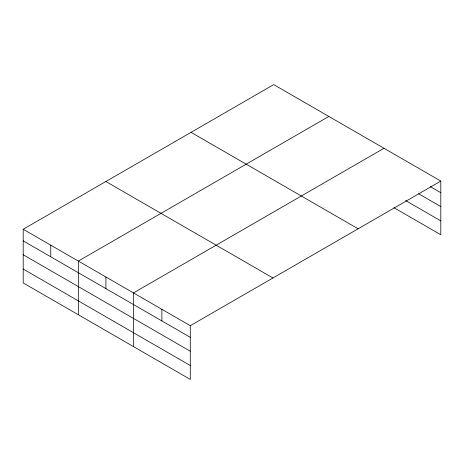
<?xml version="1.0" encoding="UTF-8"?>
<svg xmlns="http://www.w3.org/2000/svg" width="464" height="464" viewBox="0 0 464 464"><rect width="100%" height="100%" fill="white"/><g stroke="black" fill="none" stroke-linecap="round" stroke-linejoin="round"><path stroke-width="0.7" d="M23.2 229.245L190.281 325.705L190.281 379.39L23.2 282.93L23.2 229.245L273.719 84.61L440.8 181.07L440.8 234.755L393.872 207.663M328.854 116.441L78.335 261.075L78.335 314.76M383.995 148.277L133.475 292.912L133.475 346.596M190.281 325.705L440.8 181.07M430.302 186.638L440.8 192.699M418.569 193.743L440.8 206.579M405.606 200.558L440.8 220.881M191.046 132.339L358.127 228.804M105.873 181.511L272.954 277.977M23.2 240.874L190.281 337.334M23.2 254.748L190.281 351.213M23.2 269.05L190.281 365.516M161.878 309.308L161.878 320.937M105.908 276.991L105.908 288.62M50.767 245.16L50.767 256.789"/></g></svg>
